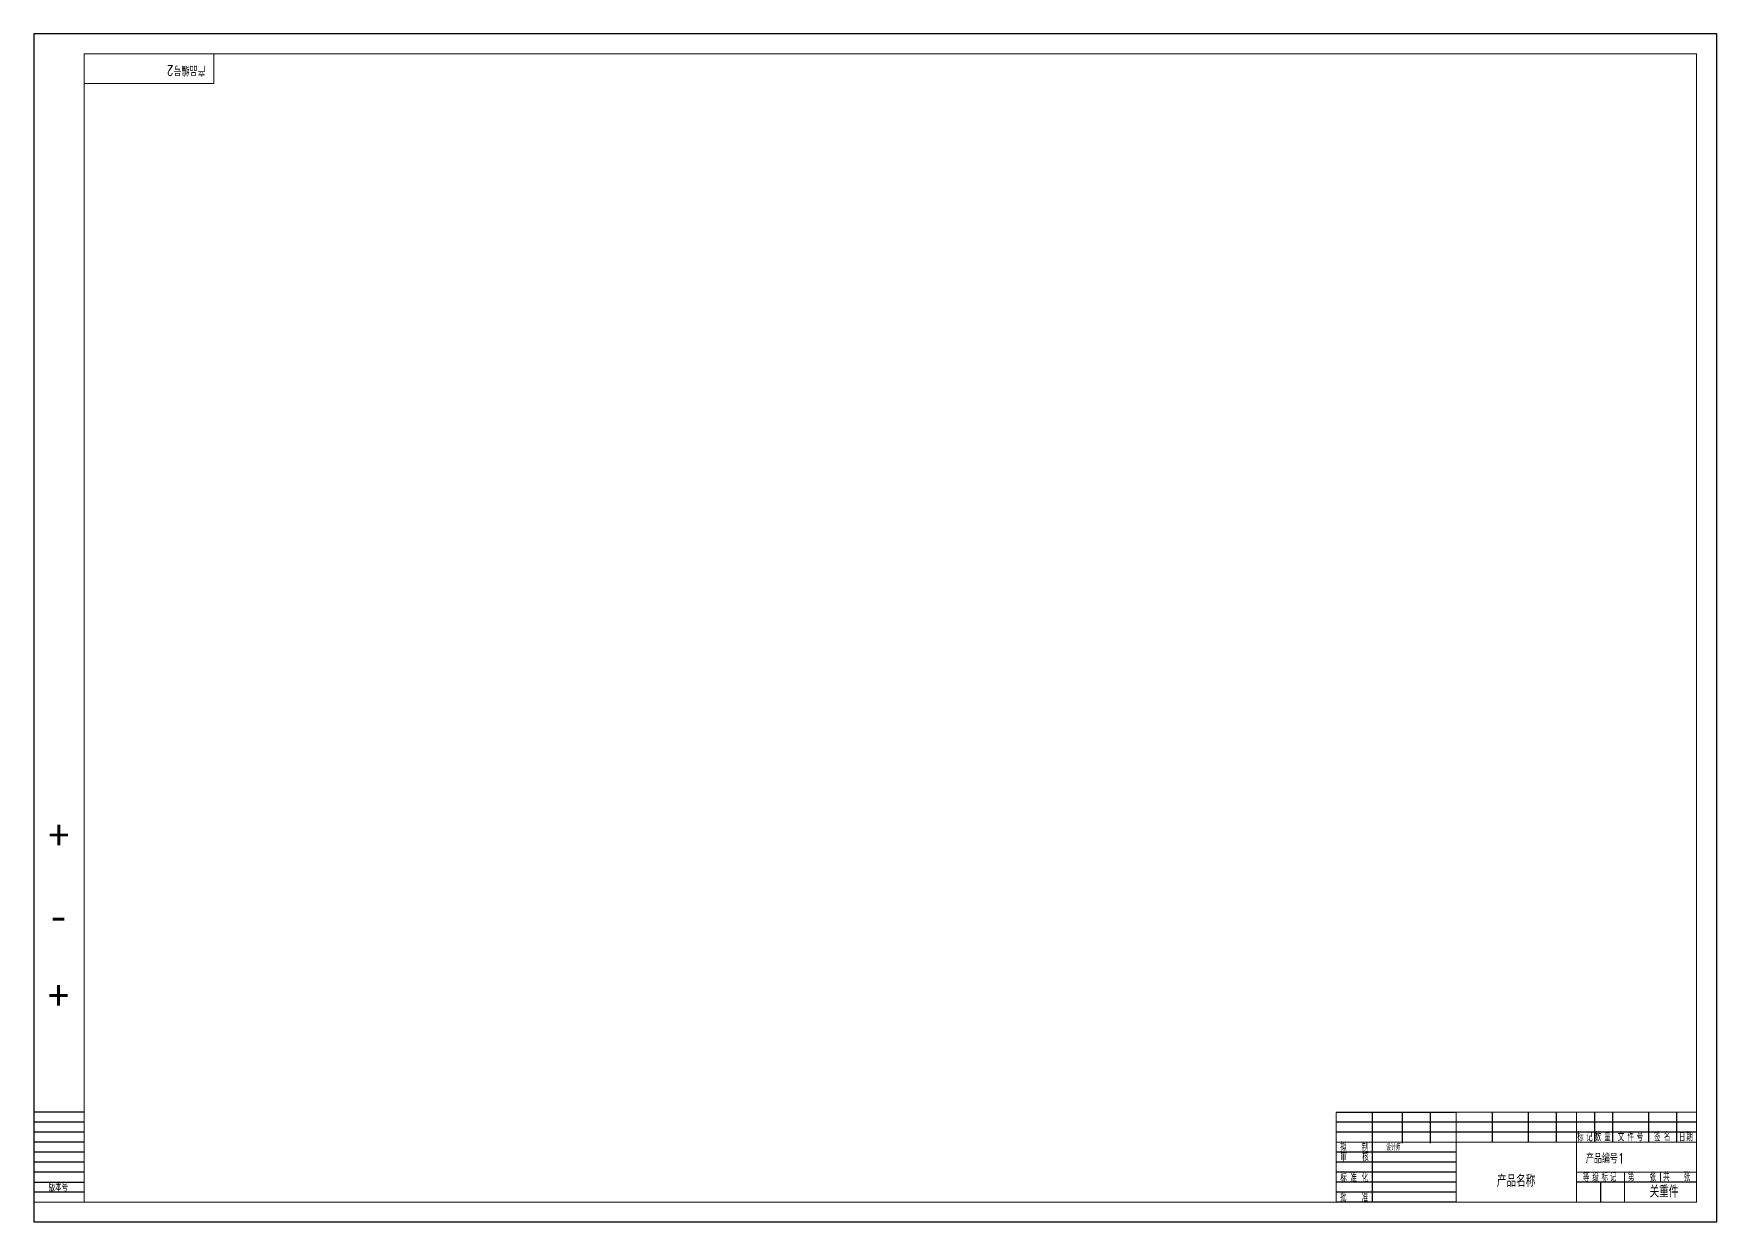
# Model space of a CAD drawing. Header units: inches. Extents: x -3640 to 2054, y -2291 to 954.
# Drawn here: x -2374 to -1533, y -967 to -373 of the extents above; entities that cross this region are included whole.
import ezdxf
from ezdxf.enums import TextEntityAlignment as Align

# ---------------------------------------------------------------- set-up
doc = ezdxf.new("R2010")
doc.units = ezdxf.units.IN
doc.header["$MEASUREMENT"] = 0
doc.layers.add('OUTLINE', color=7, linetype='Continuous')
doc.styles.add('L', font='ROMANC.shx', dxfattribs={"width": 0.8, "bigfont": 'gbcbig.shx'})
doc.styles.get("Standard").update_dxf_attribs({"font": ''})
doc.styles.get('Standard').set_extended_font_data('SimSun')

msp = doc.modelspace()

# ---------------------------------------------------------------- linework, layer by layer
for p, q in [((-2348.81, -912.39), (-2373.81, -912.39)), ((-2348.81, -917.4), (-2373.81, -917.4)), ((-2348.81, -922.39), (-2373.81, -922.39)), ((-2348.81, -927.39), (-2373.81, -927.39)), ((-2348.81, -932.4), (-2373.81, -932.4)), ((-2348.81, -937.39), (-2373.81, -937.39)), ((-2348.81, -942.39), (-2373.81, -942.39)), ((-2348.81, -947.4), (-2373.81, -947.4)), ((-2348.81, -952.39), (-2373.81, -952.39))]:
    msp.add_line(p, q)
at = {"lineweight": -3}
msp.add_line((-1722.81, -912.38), (-1662.81, -912.38), dxfattribs=at)
at = {"const_width": 0.5}
for points in [[(-2284.01, -383.38), (-2284.01, -398.24), (-2348.81, -398.24)], [(-2348.81, -398.17), (-2348.81, -383.38), (-2284.01, -383.38)], [(-1722.81, -912.38), (-1722.81, -957.37)], [(-1662.81, -957.38), (-1662.81, -912.38), (-1542.81, -912.38)], [(-1602.81, -912.38), (-1602.81, -957.37)], [(-1542.81, -927.38), (-1722.81, -927.38)], [(-1542.81, -942.38), (-1602.81, -942.38)], [(-1578.81, -942.38), (-1578.81, -957.37)], [(-1560.81, -942.38), (-1560.81, -947.38)], [(-2348.43, -957.38), (-2373.81, -957.38)]]:
    msp.add_lwpolyline(points, dxfattribs=at)
for points in [[(-1704.81, -912.38), (-1704.81, -957.37)], [(-1689.86, -912.77), (-1689.86, -927.77)], [(-1675.86, -912.77), (-1675.86, -927.77)], [(-1644.81, -912.38), (-1644.81, -927.38)], [(-1626.81, -912.38), (-1626.81, -927.38)], [(-1612.81, -912.38), (-1612.81, -927.38)], [(-1593.81, -912.38), (-1593.81, -927.38)], [(-1584.81, -912.38), (-1584.81, -927.38)], [(-1566.81, -912.38), (-1566.81, -927.38)], [(-1552.81, -912.38), (-1552.81, -927.38)], [(-1542.81, -917.38), (-1722.81, -917.38)], [(-1542.81, -922.38), (-1722.81, -922.38)], [(-1662.81, -932.38), (-1722.81, -932.38)], [(-1662.81, -937.38), (-1722.81, -937.38)], [(-1662.81, -942.38), (-1722.81, -942.38)], [(-1662.81, -947.38), (-1722.81, -947.38)], [(-1542.81, -947.38), (-1602.81, -947.38)], [(-1590.81, -947.38), (-1590.81, -957.37)], [(-1662.81, -952.38), (-1722.81, -952.38)], [(-1662.81, -957.38), (-1722.81, -957.38)]]:
    msp.add_lwpolyline(points)
at = {"layer": 'OUTLINE', "color": 7}
msp.add_lwpolyline([(-2373.81, -967.38), (-2373.81, -373.38), (-1532.81, -373.38), (-1532.81, -967.38)], close=True, dxfattribs=at)
at = {"layer": 'OUTLINE', "color": 7, "const_width": 0.5}
msp.add_lwpolyline([(-2348.81, -957.38), (-2348.81, -383.38), (-1542.81, -383.38), (-1542.81, -957.38)], close=True, dxfattribs=at)

# ---------------------------------------------------------------- texts
at = {"style": 'L', "width": 0.8}
for s, p in [('标', (-1602.4, -926.86)), ('记', (-1597.85, -926.86)), ('数', (-1593.59, -926.81)), ('量', (-1588.87, -926.81)), ('文', (-1582.06, -926.86)), ('件', (-1577.24, -926.86)), ('号', (-1572.63, -926.81)), ('签  ', (-1563.91, -926.81)), ('名', (-1558.98, -926.65)), ('日', (-1551.52, -926.96)), ('期', (-1547.8, -926.81)), ('拟', (-1720.9, -931.86)), ('审   ', (-1720.7, -936.97)), ('制', (-1710.06, -932.07)), ('核', (-1709.86, -936.77)), ('版本号', (-2366.51, -951.97)), ('标', (-1720.76, -947.4)), ('准', (-1715.75, -947.27)), ('化', (-1710.18, -947.27)), ('等', (-1599.51, -947.02)), ('级', (-1594.79, -947.02)), ('标', (-1590.2, -947.02)), ('记', (-1585.99, -947.02)), ('第  ', (-1577.01, -946.91)), ('张', (-1566.16, -946.91)), ('共   张', (-1559.39, -946.76)), ('批', (-1720.93, -956.99)), ('准', (-1710.11, -957.17))]:
    msp.add_text(s, height=4, dxfattribs=at).set_placement(p)
msp.add_attdef('产品编号2', (-2288.13, -389.33), 'BM2.617.30015DL', height=5, rotation=180, dxfattribs=at)
for tag, p, s, height in [('设计师', (-1697.9, -931.52), '刘漾  2015-01-12', 3), ('产品编号1', (-1598.04, -937.93), 'BM2.617.30015DL', 5), ('关重件', (-1566.19, -954.99), '全职', 6)]:
    msp.add_attdef(tag, p, s, height=height, dxfattribs=at)
msp.add_attdef('产品名称', text='电路图', height=6, dxfattribs=at).set_placement((-1632.92, -949.66), align=Align.CENTER)
at = {"layer": 'OUTLINE', "color": 7}
for s, p in [('+', (-2366.62, -781.34)), ('-', (-2366.71, -821.65)), ('+', (-2366.72, -861.55))]:
    msp.add_text(s, height=15, dxfattribs=at).set_placement(p)

doc.saveas('drawing.dxf')
